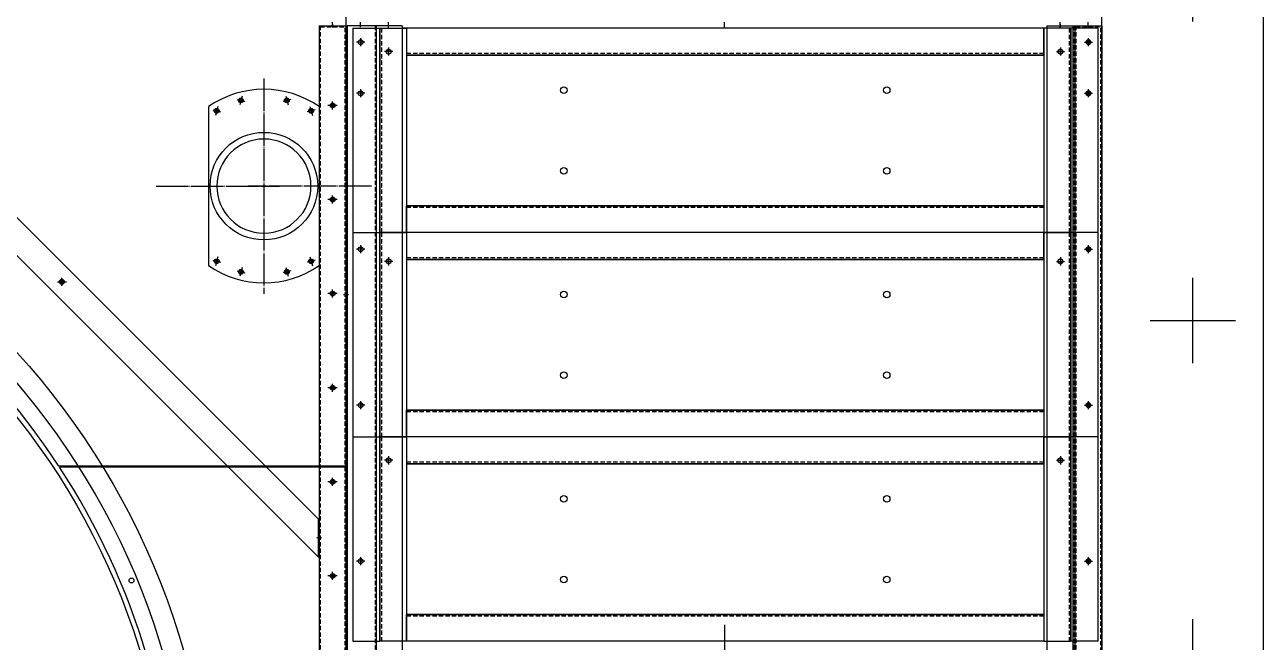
# Model space of a CAD drawing. Header units: millimetres. Extents: x 1037 to 22896, y 879 to 16337.
# Drawn here: x 8251 to 10552, y 12587 to 13735 of the extents above; entities that cross this region are included whole.
import ezdxf

# ---------------------------------------------------------------- set-up
doc = ezdxf.new("R2010")
doc.units = ezdxf.units.MM
doc.linetypes.add('CENTER', pattern=[65, 60, -2, 1, -2])
doc.linetypes.add('HIDDEN', pattern=[3, 2, -1])
for name, color, linetype in [('CENTER', 1, 'CENTER'), ('HOLE', 7, 'Continuous'), ('숨은선', 5, 'HIDDEN')]:
    doc.layers.add(name, color=color, linetype=linetype)

msp = doc.modelspace()

# ---------------------------------------------------------------- hatches: boundary and pattern name
h = msp.add_hatch()
h.set_pattern_fill('CROSS', scale=50)
h.set_pattern_definition([(0, (-360815.64, 1851827.8), (317.5, 317.5), [158.75, -476.25]), (90, (-360736.27, 1851748.44), (-317.5, 317.5), [158.75, -476.25])])
h.paths.add_polyline_path([(10252.2, 13785.4), (10552.2, 13785.4), (10552.2, 10585.4), (10252.2, 10585.4)])

# ---------------------------------------------------------------- linework, layer by layer
for p, q in [((8848.2, 12914.4), (8848.2, 13785.4)), ((7808.9, 13733.4), (8796.2, 12746.1)), ((7879.6, 13733.4), (8796.2, 12816.8)), ((8798.2, 13733.4), (8798.2, 10637.4)), ((8798.2, 13733.4), (8848.2, 13733.4)), ((8798.2, 13733.4), (8848.2, 13733.4)), ((8848.2, 13733.4), (8848.2, 10637.4)), ((8850.3, 13733.4), (8850.3, 10637.4)), ((8952.3, 13733.4), (8850.3, 13733.4)), ((8860.7, 13728.8), (8860.7, 13348.8)), ((8860.7, 13728.8), (8910.7, 13728.8)), ((8904.3, 13733.4), (8904.3, 10637.4)), ((10075.6, 13728.8), (8951.6, 13728.8)), ((8952.3, 13733.4), (8952.3, 10637.4)), ((10150.4, 13733.4), (10150.4, 10637.4)), ((10150.4, 13733.4), (10252.4, 13733.4)), ((10244.7, 13728.8), (10194.7, 13728.8)), ((10198.4, 13733.4), (10198.4, 10637.4)), ((10202.2, 13733.4), (10202.2, 10637.4)), ((10202.2, 13733.4), (10252.2, 13733.4)), ((10244.7, 13728.8), (10244.7, 13348.8)), ((10252.2, 10637.4), (10252.2, 13733.4)), ((10252.4, 13733.4), (10252.4, 10637.4)), ((8592.7, 13583), (8592.7, 13287.5)), ((8798.3, 13583), (8798.3, 13287.5)), ((8860.7, 13348.8), (8910.7, 13348.8)), ((8860.7, 13348.8), (8860.7, 12968.8)), ((8860.7, 13348.8), (8910.7, 13348.8)), ((10075.6, 13348.8), (8951.6, 13348.8)), ((10244.7, 13348.8), (10194.7, 13348.8)), ((10244.7, 13348.8), (10194.7, 13348.8)), ((10244.7, 13348.8), (10244.7, 12968.8)), ((8860.7, 12968.8), (8910.7, 12968.8)), ((8860.7, 12968.8), (8860.7, 12588.8)), ((8860.7, 12968.8), (8910.7, 12968.8)), ((10075.6, 12968.8), (8951.6, 12968.8)), ((10244.7, 12968.8), (10194.7, 12968.8)), ((10244.7, 12968.8), (10194.7, 12968.8)), ((10244.7, 12968.8), (10244.7, 12588.8)), ((8848.2, 12914.4), (8314.7, 12914.4)), ((8848.2, 12912.4), (8316, 12912.4)), ((8848.2, 12186.4), (8848.2, 12912.4)), ((8796.2, 12816.8), (8796.2, 12746.1)), ((8796.2, 12816.8), (8798.2, 12816.8)), ((8798.2, 12816.8), (8798.2, 12746.1)), ((8798.2, 12791.4), (8800.2, 12791.4)), ((8800.2, 12771.4), (8798.2, 12771.4)), ((8796.2, 12746.1), (8798.2, 12746.1)), ((8860.7, 12588.8), (8910.7, 12588.8)), ((10244.7, 12588.8), (10194.7, 12588.8))]:
    msp.add_line(p, q)
at = {"color": 1}
for p, q in [((8823.2, 13730.9), (8823.2, 13739.9)), ((8875.2, 13730.9), (8875.2, 13739.9)), ((8927.2, 13730.9), (8927.2, 13739.9)), ((9551.2, 13730.9), (9551.2, 13739.9)), ((10175.2, 13730.9), (10175.2, 13739.9)), ((10227.2, 13730.9), (10227.2, 13739.9)), ((8823.2, 13736.4), (8823.2, 13730.4)), ((8927.3, 13730.4), (8927.3, 13736.4)), ((10175.4, 13730.4), (10175.4, 13736.4)), ((10227.2, 13730.4), (10227.2, 13736.4)), ((8314.2, 13257.3), (8326.2, 13257.3)), ((8320.2, 13263.3), (8320.2, 13251.3)), ((8852.7, 13233.4), (8843.7, 13233.4)), ((8802.7, 12781.4), (8793.7, 12781.4)), ((8801.2, 12781.4), (8795.2, 12781.4))]:
    msp.add_line(p, q, dxfattribs=at)
at = {"color": 7}
msp.add_lwpolyline([(10252.2, 13785.4), (10552.2, 13785.4), (10552.2, 10585.4), (10252.2, 10585.4)], close=True, dxfattribs=at)
for centre, radius in [((8875.3, 13702.9), 4.5), ((10227.4, 13702.9), 4.5), ((10227.2, 13702.9), 3), ((8927.3, 13685.4), 4.5), ((8927.3, 13685.4), 4.5), ((8927.3, 13685.4), 4.5), ((8927.3, 13685.4), 4.5), ((10175.4, 13685.4), 4.5), ((10175.4, 13685.4), 4.5), ((10175.4, 13685.4), 4.5), ((10175.4, 13685.4), 4.5), ((8652.8, 13594.7), 4.5), ((8652.8, 13594.7), 4.5), ((8652.8, 13594.7), 4.5), ((8652.8, 13594.7), 4.5), ((8738.2, 13594.7), 4.5), ((8738.2, 13594.7), 4.5), ((8738.2, 13594.7), 4.5), ((8738.2, 13594.7), 4.5), ((8875.3, 13607.9), 4.5), ((9252.7, 13613.8), 6), ((9852.7, 13613.8), 6), ((10227.4, 13607.9), 4.5), ((10227.2, 13607.9), 3), ((10227.2, 13607.9), 3), ((10227.2, 13607.9), 3), ((10227.2, 13607.9), 3), ((10227.2, 13607.9), 3), ((10227.2, 13607.9), 3), ((10227.2, 13607.9), 3), ((10227.2, 13607.9), 3), ((8607.7, 13575.2), 4.5), ((8607.7, 13575.2), 4.5), ((8607.7, 13575.2), 4.5), ((8607.7, 13575.2), 4.5), ((8607.7, 13575.1), 3), ((8652.8, 13594.7), 3), ((8738.2, 13594.7), 3), ((8783.3, 13575.2), 4.5), ((8783.3, 13575.2), 4.5), ((8783.3, 13575.2), 4.5), ((8783.3, 13575.2), 4.5), ((8783.3, 13575.1), 3), ((8823.2, 13585.4), 4.5), ((8823.2, 13585.4), 3), ((8823.2, 13585.4), 3), ((8823.2, 13585.4), 3), ((8823.2, 13585.4), 3), ((7202.3, 12185.4), 1360), ((8695.5, 13435.3), 100), ((7202.3, 12185.4), 1320), ((9252.7, 13463.8), 6), ((9852.7, 13463.8), 6), ((8823.2, 13410.4), 4.5), ((8823.2, 13410.4), 3), ((8823.2, 13410.4), 3), ((8823.2, 13410.4), 3), ((8823.2, 13410.4), 3), ((8607.7, 13295.6), 4.5), ((8607.7, 13295.6), 4.5), ((8607.7, 13295.6), 4.5), ((8607.7, 13295.6), 4.5), ((8783.3, 13295.6), 4.5), ((8783.3, 13295.6), 4.5), ((8783.3, 13295.6), 4.5), ((8783.3, 13295.6), 4.5), ((8875.3, 13317.9), 4.5), ((8927.3, 13295.4), 4.5), ((8927.3, 13295.4), 4.5), ((10175.4, 13295.4), 4.5), ((10175.4, 13295.4), 4.5), ((10227.4, 13317.9), 4.5), ((10227.2, 13317.9), 3), ((10227.2, 13317.9), 3), ((10227.2, 13317.9), 3), ((10227.2, 13317.9), 3), ((8607.7, 13295.5), 3), ((8652.8, 13275.9), 4.5), ((8652.8, 13275.9), 4.5), ((8652.8, 13275.9), 4.5), ((8652.8, 13275.9), 4.5), ((8652.8, 13276), 3), ((8738.2, 13275.9), 4.5), ((8738.2, 13275.9), 4.5), ((8738.2, 13275.9), 4.5), ((8738.2, 13275.9), 4.5), ((8738.2, 13276), 3), ((8783.3, 13295.5), 3), ((8320.2, 13257.3), 3), ((8823.2, 13235.4), 4.5), ((8823.2, 13235.4), 3), ((8823.2, 13235.4), 3), ((8823.2, 13235.4), 3), ((8823.2, 13235.4), 3), ((9252.7, 13233.8), 6), ((9852.7, 13233.8), 6), ((9252.7, 13083.8), 6), ((9852.7, 13083.8), 6), ((8823.2, 13060.4), 4.5), ((8823.2, 13060.4), 3), ((8823.2, 13060.4), 3), ((8823.2, 13060.4), 3), ((8823.2, 13060.4), 3), ((8875.3, 13027.9), 4.5), ((10227.4, 13027.9), 4.5), ((10227.2, 13027.9), 3), ((10227.2, 13027.9), 3), ((10227.2, 13027.9), 3), ((10227.2, 13027.9), 3), ((8927.3, 12925.4), 4.5), ((8927.3, 12925.4), 4.5), ((10175.4, 12925.4), 4.5), ((10175.4, 12925.4), 4.5), ((8823.2, 12885.4), 4.5), ((8823.2, 12885.4), 3), ((8823.2, 12885.4), 3), ((8823.2, 12885.4), 3), ((8823.2, 12885.4), 3), ((9252.7, 12853.8), 6), ((9852.7, 12853.8), 6), ((8875.3, 12737.9), 4.5), ((10227.4, 12737.9), 4.5), ((10227.2, 12737.9), 3), ((10227.2, 12737.9), 3), ((10227.2, 12737.9), 3), ((10227.2, 12737.9), 3), ((8449.5, 12702), 4.5), ((8823.2, 12710.4), 4.5), ((8823.2, 12710.4), 3), ((8823.2, 12710.4), 3), ((8823.2, 12710.4), 3), ((8823.2, 12710.4), 3), ((9252.7, 12703.8), 6), ((9852.7, 12703.8), 6)]:
    msp.add_circle(centre, radius)
at = {"color": 5}
msp.add_circle((7202.3, 12185.4), 1398.2, dxfattribs=at)
at = {"color": 7}
msp.add_circle((8320.2, 13257.3), 4.5, dxfattribs=at)
for start, end in [(55.1692, 124.8308), (235.1692, 304.8308)]:
    msp.add_arc((8695.5, 13435.3), 180, start, end, dxfattribs=at)
for centre, radius, start, end in [((7202.3, 12185.4), 1330, 33.2382, 146.7618), ((8695.5, 13435.3), 87.5, 90.3274, 269.6726), ((8695.5, 13435.3), 87.5, 270.3274, 89.6726), ((7202.3, 12185.4), 1330, 0.0431, 33.1352)]:
    msp.add_arc(centre, radius, start, end)
at = {"layer": 'CENTER'}
for p, q in [((8882.8, 13702.9), (8867.8, 13702.9)), ((8881, 13702.9), (8869.5, 13702.9)), ((8875.3, 13695.4), (8875.3, 13710.4)), ((8875.3, 13708.6), (8875.3, 13697.2)), ((8875.3, 13697.2), (8875.3, 13708.6)), ((8927.3, 13692.9), (8927.3, 13677.9)), ((8927.3, 13692.9), (8927.3, 13677.9)), ((8927.3, 13692.9), (8927.3, 13677.9)), ((8927.3, 13692.9), (8927.3, 13677.9)), ((8927.3, 13679.7), (8927.3, 13691.1)), ((8927.3, 13691.1), (8927.3, 13679.7)), ((8927.3, 13679.7), (8927.3, 13691.1)), ((8927.3, 13691.1), (8927.3, 13679.7)), ((8927.3, 13679.7), (8927.3, 13691.1)), ((8927.3, 13691.1), (8927.3, 13679.7)), ((8927.3, 13679.7), (8927.3, 13691.1)), ((8927.3, 13691.1), (8927.3, 13679.7)), ((10175.4, 13692.9), (10175.4, 13677.9)), ((10175.4, 13692.9), (10175.4, 13677.9)), ((10175.4, 13692.9), (10175.4, 13677.9)), ((10175.4, 13692.9), (10175.4, 13677.9)), ((10175.4, 13679.7), (10175.4, 13691.1)), ((10175.4, 13691.1), (10175.4, 13679.7)), ((10175.4, 13679.7), (10175.4, 13691.1)), ((10175.4, 13691.1), (10175.4, 13679.7)), ((10175.4, 13679.7), (10175.4, 13691.1)), ((10175.4, 13691.1), (10175.4, 13679.7)), ((10175.4, 13679.7), (10175.4, 13691.1)), ((10175.4, 13691.1), (10175.4, 13679.7)), ((10219.9, 13702.9), (10234.9, 13702.9)), ((10221.6, 13702.9), (10233, 13702.9)), ((10221.6, 13702.9), (10233, 13702.9)), ((10221.7, 13702.9), (10233.1, 13702.9)), ((10227.2, 13697.9), (10227.2, 13707.9)), ((10227.2, 13697.9), (10227.2, 13707.9)), ((10227.2, 13697.9), (10227.2, 13707.9)), ((10227.2, 13697.9), (10227.2, 13707.9)), ((10227.2, 13707.9), (10227.2, 13697.9)), ((10227.4, 13695.4), (10227.4, 13710.4)), ((10227.4, 13708.6), (10227.4, 13697.2)), ((10227.4, 13697.2), (10227.4, 13708.6)), ((8934.8, 13685.4), (8919.8, 13685.4)), ((8934.8, 13685.4), (8919.8, 13685.4)), ((8934.8, 13685.4), (8919.8, 13685.4)), ((8934.8, 13685.4), (8919.8, 13685.4)), ((8933, 13685.4), (8921.5, 13685.4)), ((8933, 13685.4), (8921.5, 13685.4)), ((8933, 13685.4), (8921.5, 13685.4)), ((8933, 13685.4), (8921.5, 13685.4)), ((10167.9, 13685.4), (10182.9, 13685.4)), ((10167.9, 13685.4), (10182.9, 13685.4)), ((10167.9, 13685.4), (10182.9, 13685.4)), ((10167.9, 13685.4), (10182.9, 13685.4)), ((10169.7, 13685.4), (10181.1, 13685.4)), ((10169.7, 13685.4), (10181.1, 13685.4)), ((10169.7, 13685.4), (10181.1, 13685.4)), ((10169.7, 13685.4), (10181.1, 13685.4)), ((8695.5, 13635.3), (8695.5, 13235.3)), ((8695.5, 13635.3), (8695.5, 13235.3)), ((8655, 13602.8), (8650.6, 13586.3)), ((8736, 13602.8), (8740.4, 13586.3)), ((8882.8, 13607.9), (8867.8, 13607.9)), ((8881, 13607.9), (8869.5, 13607.9)), ((8875.3, 13600.4), (8875.3, 13615.4)), ((8875.3, 13613.6), (8875.3, 13602.2)), ((8875.3, 13602.2), (8875.3, 13613.6)), ((10219.9, 13607.9), (10234.9, 13607.9)), ((10221.6, 13607.9), (10233, 13607.9)), ((10221.6, 13607.9), (10233, 13607.9)), ((10221.7, 13607.9), (10233.1, 13607.9)), ((10227.2, 13602.9), (10227.2, 13612.9)), ((10227.2, 13602.9), (10227.2, 13612.9)), ((10227.2, 13602.9), (10227.2, 13612.9)), ((10227.2, 13602.9), (10227.2, 13612.9)), ((10227.2, 13602.9), (10227.2, 13612.9)), ((10227.2, 13602.9), (10227.2, 13612.9)), ((10227.2, 13602.9), (10227.2, 13612.9)), ((10227.2, 13602.9), (10227.2, 13612.9)), ((10227.4, 13600.4), (10227.4, 13615.4)), ((10227.4, 13613.6), (10227.4, 13602.2)), ((10227.4, 13602.2), (10227.4, 13613.6)), ((8600.5, 13577.1), (8615, 13573.2)), ((8600.5, 13577.1), (8615, 13573.2)), ((8600.5, 13577.1), (8615, 13573.2)), ((8600.5, 13577.1), (8615, 13573.2)), ((8609.9, 13583.3), (8605.5, 13566.9)), ((8645.6, 13596.6), (8660, 13592.7)), ((8645.6, 13596.6), (8660, 13592.7)), ((8645.6, 13596.6), (8660, 13592.7)), ((8645.6, 13596.6), (8660, 13592.7)), ((8745.5, 13596.6), (8731, 13592.7)), ((8745.5, 13596.6), (8731, 13592.7)), ((8745.5, 13596.6), (8731, 13592.7)), ((8745.5, 13596.6), (8731, 13592.7)), ((8790.5, 13577.1), (8776, 13573.2)), ((8790.5, 13577.1), (8776, 13573.2)), ((8790.5, 13577.1), (8776, 13573.2)), ((8790.5, 13577.1), (8776, 13573.2)), ((8781.1, 13583.3), (8785.5, 13566.9)), ((8831.6, 13585.4), (8814.6, 13585.4)), ((8817.6, 13585.4), (8829, 13585.4)), ((8823.2, 13577.9), (8823.2, 13592.9)), ((8823.2, 13580.4), (8823.2, 13590.4)), ((8823.2, 13580.4), (8823.2, 13590.4)), ((8823.2, 13580.4), (8823.2, 13590.4)), ((8823.2, 13580.4), (8823.2, 13590.4)), ((8495.5, 13435.3), (8724.5, 13435.3)), ((8895.5, 13435.3), (8666.5, 13435.3)), ((8823.2, 13402.9), (8823.2, 13417.9)), ((8823.2, 13405.4), (8823.2, 13415.4)), ((8823.2, 13405.4), (8823.2, 13415.4)), ((8823.2, 13405.4), (8823.2, 13415.4)), ((8823.2, 13405.4), (8823.2, 13415.4)), ((8831.6, 13410.4), (8814.6, 13410.4)), ((8817.6, 13410.4), (8829, 13410.4)), ((8875.3, 13310.4), (8875.3, 13325.4)), ((8875.3, 13323.6), (8875.3, 13312.2)), ((8875.3, 13312.2), (8875.3, 13323.6)), ((10227.2, 13312.9), (10227.2, 13322.9)), ((10227.2, 13312.9), (10227.2, 13322.9)), ((10227.2, 13312.9), (10227.2, 13322.9)), ((10227.2, 13312.9), (10227.2, 13322.9)), ((10227.4, 13310.4), (10227.4, 13325.4)), ((10227.4, 13323.6), (10227.4, 13312.2)), ((10227.4, 13312.2), (10227.4, 13323.6)), ((8609.9, 13303.7), (8605.5, 13287.2)), ((8781.1, 13303.7), (8785.5, 13287.2)), ((8882.8, 13317.9), (8867.8, 13317.9)), ((8881, 13317.9), (8869.5, 13317.9)), ((8927.3, 13302.9), (8927.3, 13287.9)), ((8927.3, 13302.9), (8927.3, 13287.9)), ((8927.3, 13289.7), (8927.3, 13301.1)), ((8927.3, 13301.1), (8927.3, 13289.7)), ((8927.3, 13289.7), (8927.3, 13301.1)), ((8927.3, 13301.1), (8927.3, 13289.7)), ((10175.4, 13302.9), (10175.4, 13287.9)), ((10175.4, 13302.9), (10175.4, 13287.9)), ((10175.4, 13289.7), (10175.4, 13301.1)), ((10175.4, 13301.1), (10175.4, 13289.7)), ((10175.4, 13289.7), (10175.4, 13301.1)), ((10175.4, 13301.1), (10175.4, 13289.7)), ((10219.9, 13317.9), (10234.9, 13317.9)), ((10221.6, 13317.9), (10233, 13317.9)), ((10221.7, 13317.9), (10233.1, 13317.9)), ((8600.5, 13297.5), (8615, 13293.6)), ((8600.5, 13297.5), (8615, 13293.6)), ((8600.5, 13297.5), (8615, 13293.6)), ((8600.5, 13297.5), (8615, 13293.6)), ((8645.6, 13277.8), (8660, 13274)), ((8645.6, 13277.8), (8660, 13274)), ((8645.6, 13277.8), (8660, 13274)), ((8645.6, 13277.8), (8660, 13274)), ((8655, 13284), (8650.6, 13267.6)), ((8745.5, 13277.8), (8731, 13274)), ((8745.5, 13277.8), (8731, 13274)), ((8745.5, 13277.8), (8731, 13274)), ((8745.5, 13277.8), (8731, 13274)), ((8736, 13284), (8740.4, 13267.6)), ((8790.5, 13297.5), (8776, 13293.6)), ((8790.5, 13297.5), (8776, 13293.6)), ((8790.5, 13297.5), (8776, 13293.6)), ((8790.5, 13297.5), (8776, 13293.6)), ((8934.8, 13295.4), (8919.8, 13295.4)), ((8934.8, 13295.4), (8919.8, 13295.4)), ((8933, 13295.4), (8921.5, 13295.4)), ((8933, 13295.4), (8921.5, 13295.4)), ((10167.9, 13295.4), (10182.9, 13295.4)), ((10167.9, 13295.4), (10182.9, 13295.4)), ((10169.7, 13295.4), (10181.1, 13295.4)), ((10169.7, 13295.4), (10181.1, 13295.4)), ((8311.8, 13257.3), (8328.8, 13257.3)), ((8320.2, 13249.8), (8320.2, 13264.8)), ((8831.6, 13235.4), (8814.6, 13235.4)), ((8817.6, 13235.4), (8829, 13235.4)), ((8823.2, 13227.9), (8823.2, 13242.9)), ((8823.2, 13230.4), (8823.2, 13240.4)), ((8823.2, 13230.4), (8823.2, 13240.4)), ((8823.2, 13230.4), (8823.2, 13240.4)), ((8823.2, 13230.4), (8823.2, 13240.4)), ((8831.6, 13060.4), (8814.6, 13060.4)), ((8817.6, 13060.4), (8829, 13060.4)), ((8823.2, 13052.9), (8823.2, 13067.9)), ((8823.2, 13055.4), (8823.2, 13065.4)), ((8823.2, 13055.4), (8823.2, 13065.4)), ((8823.2, 13055.4), (8823.2, 13065.4)), ((8823.2, 13055.4), (8823.2, 13065.4)), ((8882.8, 13027.9), (8867.8, 13027.9)), ((8881, 13027.9), (8869.5, 13027.9)), ((8875.3, 13020.4), (8875.3, 13035.4)), ((8875.3, 13033.6), (8875.3, 13022.2)), ((8875.3, 13022.2), (8875.3, 13033.6)), ((10219.9, 13027.9), (10234.9, 13027.9)), ((10221.6, 13027.9), (10233, 13027.9)), ((10221.7, 13027.9), (10233.1, 13027.9)), ((10227.2, 13032.9), (10227.2, 13022.9)), ((10227.2, 13032.9), (10227.2, 13022.9)), ((10227.2, 13032.9), (10227.2, 13022.9)), ((10227.2, 13032.9), (10227.2, 13022.9)), ((10227.4, 13020.4), (10227.4, 13035.4)), ((10227.4, 13033.6), (10227.4, 13022.2)), ((10227.4, 13022.2), (10227.4, 13033.6)), ((8927.3, 12932.9), (8927.3, 12917.9)), ((8927.3, 12932.9), (8927.3, 12917.9)), ((10175.4, 12932.9), (10175.4, 12917.9)), ((10175.4, 12932.9), (10175.4, 12917.9)), ((8934.8, 12925.4), (8919.8, 12925.4)), ((8934.8, 12925.4), (8919.8, 12925.4)), ((8933, 12925.4), (8921.5, 12925.4)), ((8933, 12925.4), (8921.5, 12925.4)), ((8927.3, 12919.7), (8927.3, 12931.1)), ((8927.3, 12931.1), (8927.3, 12919.7)), ((8927.3, 12919.7), (8927.3, 12931.1)), ((8927.3, 12931.1), (8927.3, 12919.7)), ((10167.9, 12925.4), (10182.9, 12925.4)), ((10167.9, 12925.4), (10182.9, 12925.4)), ((10169.7, 12925.4), (10181.1, 12925.4)), ((10169.7, 12925.4), (10181.1, 12925.4)), ((10175.4, 12919.7), (10175.4, 12931.1)), ((10175.4, 12931.1), (10175.4, 12919.7)), ((10175.4, 12919.7), (10175.4, 12931.1)), ((10175.4, 12931.1), (10175.4, 12919.7)), ((8823.2, 12877.9), (8823.2, 12892.9)), ((8823.2, 12880.4), (8823.2, 12890.4)), ((8823.2, 12880.4), (8823.2, 12890.4)), ((8823.2, 12880.4), (8823.2, 12890.4)), ((8823.2, 12880.4), (8823.2, 12890.4)), ((8831.6, 12885.4), (8814.6, 12885.4)), ((8817.6, 12885.4), (8829, 12885.4)), ((8882.8, 12737.9), (8867.8, 12737.9)), ((8881, 12737.9), (8869.5, 12737.9)), ((8875.3, 12730.4), (8875.3, 12745.4)), ((8875.3, 12743.6), (8875.3, 12732.2)), ((8875.3, 12732.2), (8875.3, 12743.6)), ((10219.9, 12737.9), (10234.9, 12737.9)), ((10221.6, 12737.9), (10233, 12737.9)), ((10221.7, 12737.9), (10233.1, 12737.9)), ((10227.2, 12742.9), (10227.2, 12732.9)), ((10227.2, 12742.9), (10227.2, 12732.9)), ((10227.2, 12742.9), (10227.2, 12732.9)), ((10227.2, 12742.9), (10227.2, 12732.9)), ((10227.4, 12730.4), (10227.4, 12745.4)), ((10227.4, 12743.6), (10227.4, 12732.2)), ((10227.4, 12732.2), (10227.4, 12743.6)), ((8831.6, 12710.4), (8814.6, 12710.4)), ((8817.6, 12710.4), (8829, 12710.4)), ((8823.2, 12702.9), (8823.2, 12717.9)), ((8823.2, 12705.4), (8823.2, 12715.4)), ((8823.2, 12705.4), (8823.2, 12715.4)), ((8823.2, 12705.4), (8823.2, 12715.4)), ((8823.2, 12705.4), (8823.2, 12715.4)), ((9551.2, 12619.4), (9551.2, 11762.6))]:
    msp.add_line(p, q, dxfattribs=at)
at = {"layer": 'HOLE'}
for p, q in [((8910.7, 13348.8), (8910.7, 13728.8)), ((8910.7, 13728.8), (8960.7, 13728.8)), ((8910.7, 13728.8), (8910.7, 13348.8)), ((8960.7, 13728.8), (8960.7, 13348.8)), ((10144.7, 13728.8), (8960.7, 13728.8)), ((8960.7, 13728.8), (8960.7, 13678.8)), ((10144.7, 13728.8), (10144.7, 13348.8)), ((10194.7, 13728.8), (10144.7, 13728.8)), ((10144.7, 13678.8), (10144.7, 13728.8)), ((10194.7, 13348.8), (10194.7, 13728.8)), ((10194.7, 13728.8), (10194.7, 13348.8)), ((8960.7, 13678.8), (10144.7, 13678.8)), ((10144.7, 13678.8), (8960.7, 13678.8)), ((8960.7, 13348.8), (8960.7, 13398.8)), ((8960.7, 13398.8), (10144.7, 13398.8)), ((10144.7, 13398.8), (8960.7, 13398.8)), ((10144.7, 13398.8), (10144.7, 13348.8)), ((8960.7, 13348.8), (8910.7, 13348.8)), ((8910.7, 12968.8), (8910.7, 13348.8)), ((8910.7, 13348.8), (8960.7, 13348.8)), ((8910.7, 13348.8), (8910.7, 12968.8)), ((10144.7, 13348.8), (8960.7, 13348.8)), ((8960.7, 13348.8), (8960.7, 12968.8)), ((10144.7, 13348.8), (8960.7, 13348.8)), ((8960.7, 13348.8), (8960.7, 13298.8)), ((10144.7, 13348.8), (10194.7, 13348.8)), ((10144.7, 13348.8), (10144.7, 12968.8)), ((10194.7, 13348.8), (10144.7, 13348.8)), ((10144.7, 13298.8), (10144.7, 13348.8)), ((10194.7, 12968.8), (10194.7, 13348.8)), ((10194.7, 13348.8), (10194.7, 12968.8)), ((8960.7, 13298.8), (10144.7, 13298.8)), ((10144.7, 13298.8), (8960.7, 13298.8)), ((8960.7, 12968.8), (8960.7, 13018.8)), ((8960.7, 13018.8), (10144.7, 13018.8)), ((10144.7, 13018.8), (8960.7, 13018.8)), ((10144.7, 13018.8), (10144.7, 12968.8)), ((8960.7, 12968.8), (8910.7, 12968.8)), ((8910.7, 12588.8), (8910.7, 12968.8)), ((8910.7, 12968.8), (8960.7, 12968.8)), ((8910.7, 12968.8), (8910.7, 12588.8)), ((10144.7, 12968.8), (8960.7, 12968.8)), ((8960.7, 12968.8), (8960.7, 12588.8)), ((10144.7, 12968.8), (8960.7, 12968.8)), ((8960.7, 12968.8), (8960.7, 12918.8)), ((10144.7, 12968.8), (10194.7, 12968.8)), ((10144.7, 12968.8), (10144.7, 12588.8)), ((10194.7, 12968.8), (10144.7, 12968.8)), ((10144.7, 12918.8), (10144.7, 12968.8)), ((10194.7, 12588.8), (10194.7, 12968.8)), ((10194.7, 12968.8), (10194.7, 12588.8)), ((8960.7, 12918.8), (10144.7, 12918.8)), ((10144.7, 12918.8), (8960.7, 12918.8)), ((8960.7, 12588.8), (8960.7, 12638.8)), ((8960.7, 12638.8), (10144.7, 12638.8)), ((10144.7, 12638.8), (8960.7, 12638.8)), ((10144.7, 12638.8), (10144.7, 12588.8)), ((8960.7, 12588.8), (8910.7, 12588.8)), ((10144.7, 12588.8), (8960.7, 12588.8)), ((10144.7, 12588.8), (10194.7, 12588.8))]:
    msp.add_line(p, q, dxfattribs=at)
at = {"layer": '숨은선', "ltscale": 4}
for p, q in [((8800.2, 13733.4), (8800.2, 10637.4)), ((8800.2, 13731.4), (8846.2, 13731.4)), ((8800.2, 13731.4), (8846.2, 13731.4)), ((8846.2, 10637.4), (8846.2, 13733.4)), ((8902.3, 13733.4), (8902.3, 10637.4)), ((8913.9, 13728.8), (8913.9, 13348.8)), ((10005.6, 13728.8), (9021.6, 13728.8)), ((10191.5, 13728.8), (10191.5, 13348.8)), ((10200.4, 13733.4), (10200.4, 10637.4)), ((10204.2, 13733.4), (10204.2, 10637.4)), ((10204.2, 13731.4), (10250.2, 13731.4)), ((10250.2, 10637.4), (10250.2, 13733.4)), ((10144.7, 13682), (8960.7, 13682)), ((10144.7, 13395.6), (8960.7, 13395.6)), ((8913.9, 13348.8), (8913.9, 12968.8)), ((10005.6, 13348.8), (9021.6, 13348.8)), ((10191.5, 13348.8), (10191.5, 12968.8)), ((10144.7, 13302), (8960.7, 13302)), ((10144.7, 13015.6), (8960.7, 13015.6)), ((8913.9, 12968.8), (8913.9, 12588.8)), ((10005.6, 12968.8), (9021.6, 12968.8)), ((10191.5, 12968.8), (10191.5, 12588.8)), ((10144.7, 12922), (8960.7, 12922)), ((10144.7, 12635.6), (8960.7, 12635.6))]:
    msp.add_line(p, q, dxfattribs=at)

doc.saveas('drawing.dxf')
